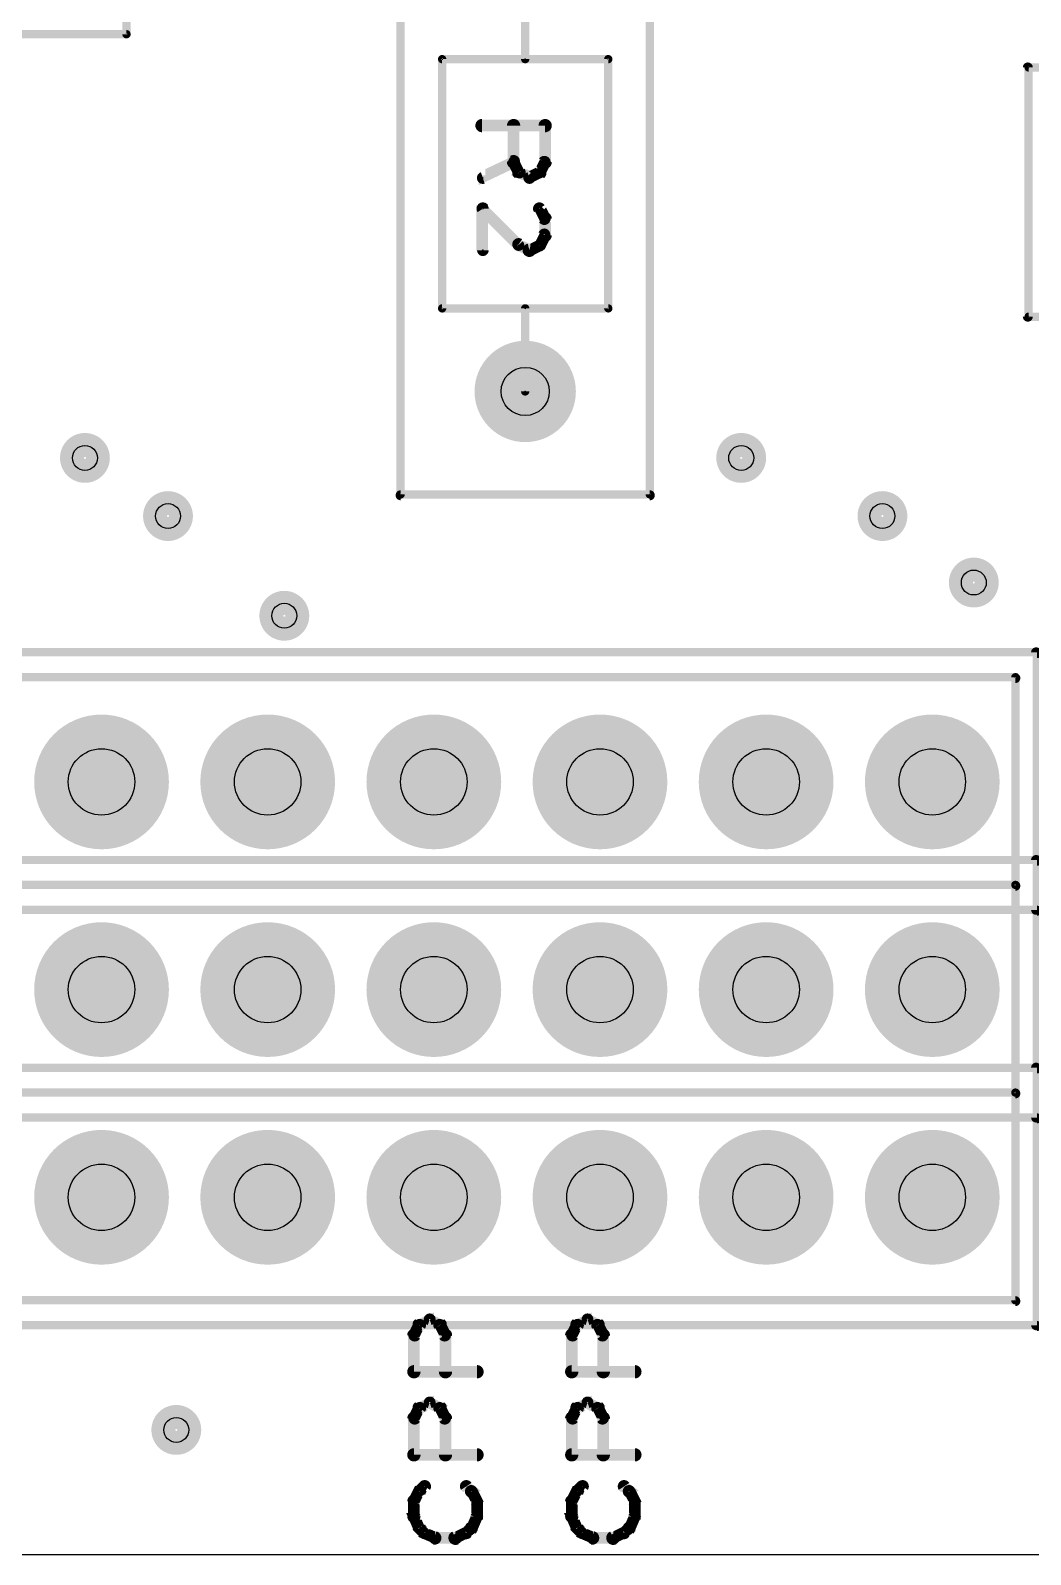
# Model space of a CAD drawing. Extents: x 7835 to 14160, y 8914 to 11568.
# Drawn here: x 9532 to 10134, y 9315 to 10232 of the extents above; entities that cross this region are included whole.
import ezdxf

# ---------------------------------------------------------------- set-up
doc = ezdxf.new("R2010")
doc.units = 0
doc.layers.get('0').update_dxf_attribs({"linetype": 'CONTINUOUS'})
for name, color, linetype in [('_BOARD', 254, 'CONTINUOUS'), ('_DRILL', 251, 'CONTINUOUS'), ('BOTTOM_SOLDER_MASK', 6, 'CONTINUOUS'), ('DOCUMENTATION1', 3, 'CONTINUOUS'), ('TOP_SILKSCREEN', 1, 'CONTINUOUS'), ('TOP_SOLDER_MASK', 2, 'CONTINUOUS')]:
    doc.layers.add(name, color=color, linetype=linetype)

# ---------------------------------------------------------------- blocks, each defined once
blk = doc.blocks.new('VIA')
at = {"const_width": 13}
blk.add_lwpolyline([(-6, 0, 1), (6, 0, 1)], format="xyb", close=True, dxfattribs=at)
blk = doc.blocks.new('PS1_5')
at = {"const_width": 38}
blk.add_lwpolyline([(-19, 0, 1), (19, 0, 1)], format="xyb", close=True, dxfattribs=at)
blk = doc.blocks.new('PS1_1')
at = {"const_width": 28}
blk.add_lwpolyline([(-14, 0, 1), (14, 0, 1)], format="xyb", close=True, dxfattribs=at)
blk = doc.blocks.new('_HOLE')
blk.add_circle((0, 0), 0.5)

msp = doc.modelspace()

# ---------------------------------------------------------------- linework, layer by layer
at = {"layer": '_BOARD', "color": 3}
msp.add_lwpolyline([(7835, 9315), (11640, 9315), (11640, 9315), (11640, 11565), (11640, 11565), (7835, 11565), (7835, 11565), (7835, 9315), (7835, 9315)], close=True, dxfattribs=at)
at = {"layer": 'DOCUMENTATION1', "color": 94}
for points in [[(8590, 11330, 5, 5, 0), (9590, 11330, 0, 0, 0), (9590, 11330, 3, 3, 0), (9590, 11329, 3, 3, 1), (9590, 11331, 0, 0, 0), (9591, 11330, 3, 3, 1), (9589, 11330, 0, 0, 0), (9590, 11330, 0, 0, 0), (9590, 11330, 5, 5, 0), (9590, 10230, 0, 0, 0), (9590, 10230, 3, 3, 0), (9589, 10230, 3, 3, 1), (9591, 10230, 0, 0, 0), (9590, 10229, 3, 3, 1), (9590, 10231, 0, 0, 0), (9590, 10230, 0, 0, 0), (9590, 10230, 5, 5, 0), (8590, 10230, 5, 5, 0)], [(9755, 10328, 5, 5, 0), (9755, 9953, 0, 0, 0), (9755, 9953, 3, 3, 0), (9754, 9953, 3, 3, 1), (9756, 9953, 0, 0, 0), (9755, 9954, 3, 3, 1), (9755, 9951, 0, 0, 0), (9755, 9953, 0, 0, 0), (9755, 9953, 5, 5, 0), (9905, 9953, 0, 0, 0), (9905, 9953, 3, 3, 0), (9905, 9951, 3, 3, 1), (9905, 9954, 0, 0, 0), (9904, 9953, 3, 3, 1), (9906, 9953, 0, 0, 0), (9905, 9953, 0, 0, 0), (9905, 9953, 5, 5, 0), (9905, 10328, 0, 0, 0)], [(10508, 10210, 5, 5, 0), (10133, 10210, 0, 0, 0), (10133, 10210, 3, 3, 0), (10133, 10211, 3, 3, 1), (10133, 10209, 0, 0, 0), (10134, 10210, 3, 3, 1), (10131, 10210, 0, 0, 0), (10133, 10210, 0, 0, 0), (10133, 10210, 5, 5, 0), (10133, 10060, 5, 5, 0), (10133, 10060, 0, 0, 0), (10133, 10060, 3, 3, 0), (10131, 10060, 3, 3, 1), (10134, 10060, 0, 0, 0), (10133, 10061, 3, 3, 1), (10133, 10059, 0, 0, 0), (10133, 10060, 0, 0, 0), (10133, 10060, 5, 5, 0), (10508, 10060, 0, 0, 0)], [(9298, 9703, 5, 5, 0), (10138, 9703, 0, 0, 0), (10138, 9703, 3, 3, 0), (10138, 9701, 3, 3, 1), (10138, 9704, 0, 0, 0), (10136, 9703, 3, 3, 1), (10139, 9703, 0, 0, 0), (10138, 9703, 0, 0, 0), (10138, 9703, 5, 5, 0), (10138, 9858, 0, 0, 0), (10138, 9858, 3, 3, 0), (10139, 9858, 3, 3, 1), (10136, 9858, 0, 0, 0), (10138, 9856, 3, 3, 1), (10138, 9859, 0, 0, 0), (10138, 9858, 0, 0, 0), (10138, 9858, 5, 5, 0), (9298, 9858, 0, 0, 0)], [(9298, 9578, 5, 5, 0), (10138, 9578, 0, 0, 0), (10138, 9578, 3, 3, 0), (10138, 9576, 3, 3, 1), (10138, 9579, 0, 0, 0), (10136, 9578, 3, 3, 1), (10139, 9578, 0, 0, 0), (10138, 9578, 0, 0, 0), (10138, 9578, 5, 5, 0), (10138, 9733, 0, 0, 0), (10138, 9733, 3, 3, 0), (10139, 9733, 3, 3, 1), (10136, 9733, 0, 0, 0), (10138, 9731, 3, 3, 1), (10138, 9734, 0, 0, 0), (10138, 9733, 0, 0, 0), (10138, 9733, 5, 5, 0), (9298, 9733, 0, 0, 0)], [(9298, 9453, 5, 5, 0), (10138, 9453, 0, 0, 0), (10138, 9453, 3, 3, 0), (10138, 9451, 3, 3, 1), (10138, 9454, 0, 0, 0), (10136, 9453, 3, 3, 1), (10139, 9453, 0, 0, 0), (10138, 9453, 0, 0, 0), (10138, 9453, 5, 5, 0), (10138, 9608, 0, 0, 0), (10138, 9608, 3, 3, 0), (10139, 9608, 3, 3, 1), (10136, 9608, 0, 0, 0), (10138, 9606, 3, 3, 1), (10138, 9609, 0, 0, 0), (10138, 9608, 0, 0, 0), (10138, 9608, 5, 5, 0), (9298, 9608, 0, 0, 0)]]:
    msp.add_lwpolyline(points, format="xyseb", dxfattribs=at)
at = {"layer": 'TOP_SILKSCREEN', "color": 135}
for points in [[(9831, 10265, 3, 3, 1), (9829, 10265, 0, 0, 0), (9830, 10265, 0, 0, 0), (9830, 10265, 5, 5, 0), (9830, 10215, 5, 5, 0), (9830, 10215, 0, 0, 0), (9830, 10215, 3, 3, 0), (9829, 10215, 3, 3, 1), (9831, 10215, 0, 0, 0)], [(9804, 10177, 4, 4, 1), (9804, 10173, 0, 0, 0), (9804, 10175, 0, 0, 0), (9804, 10175, 7, 7, 0), (9842, 10175, 7, 7, 0), (9842, 10175, 0, 0, 0), (9842, 10175, 4, 4, 0), (9842, 10173, 4, 4, 1), (9842, 10177, 0, 0, 0)], [(9821, 10153, 4, 4, 1), (9825, 10153, 0, 0, 0), (9823, 10153, 0, 0, 0), (9823, 10153, 7, 7, 0), (9823, 10175, 7, 7, 0), (9823, 10175, 0, 0, 0), (9823, 10175, 4, 4, 0), (9825, 10175, 4, 4, 1), (9821, 10175, 0, 0, 0)], [(9844, 10175, 4, 4, 1), (9840, 10175, 0, 0, 0), (9842, 10175, 0, 0, 0), (9842, 10175, 7, 7, 0), (9842, 10153, 7, 7, 0), (9842, 10153, 0, 0, 0), (9842, 10153, 4, 4, 0), (9840, 10153, 4, 4, 1), (9844, 10153, 0, 0, 0)], [(9824, 10152, 4, 4, 1), (9822, 10155, 0, 0, 0), (9823, 10153, 0, 0, 0), (9823, 10153, 7, 7, 0), (9804, 10144, 7, 7, 0), (9804, 10144, 0, 0, 0), (9804, 10144, 4, 4, 0), (9804, 10145, 4, 4, 1), (9805, 10142, 0, 0, 0)], [(9825, 10146, 4, 4, 1), (9828, 10148, 0, 0, 0), (9826, 10147, 0, 0, 0), (9826, 10147, 7, 7, 0), (9823, 10153, 7, 7, 0), (9823, 10153, 0, 0, 0), (9823, 10153, 4, 4, 0), (9825, 10154, 4, 4, 1), (9822, 10152, 0, 0, 0)], [(9843, 10152, 4, 4, 1), (9840, 10154, 0, 0, 0), (9842, 10153, 0, 0, 0), (9842, 10153, 7, 7, 0), (9839, 10147, 7, 7, 0), (9839, 10147, 0, 0, 0), (9839, 10147, 4, 4, 0), (9837, 10148, 4, 4, 1), (9840, 10146, 0, 0, 0)], [(9832, 10142, 4, 4, 1), (9833, 10145, 0, 0, 0), (9833, 10144, 0, 0, 0), (9833, 10144, 7, 7, 0), (9826, 10147, 7, 7, 0), (9826, 10147, 0, 0, 0), (9826, 10147, 4, 4, 0), (9827, 10148, 4, 4, 1), (9825, 10145, 0, 0, 0)], [(9840, 10145, 4, 4, 1), (9838, 10148, 0, 0, 0), (9839, 10147, 0, 0, 0), (9839, 10147, 7, 7, 0), (9833, 10144, 7, 7, 0), (9833, 10144, 0, 0, 0), (9833, 10144, 4, 4, 0), (9832, 10145, 4, 4, 1), (9833, 10142, 0, 0, 0)], [(9806, 10126, 4, 4, 1), (9803, 10124, 0, 0, 0), (9804, 10125, 0, 0, 0), (9804, 10125, 7, 7, 0), (9826, 10103, 7, 7, 0), (9826, 10103, 0, 0, 0), (9826, 10103, 4, 4, 0), (9825, 10102, 4, 4, 1), (9827, 10104, 0, 0, 0)], [(9803, 10100, 4, 4, 1), (9806, 10100, 0, 0, 0), (9804, 10100, 0, 0, 0), (9804, 10100, 7, 7, 0), (9804, 10125, 7, 7, 0), (9804, 10125, 0, 0, 0), (9804, 10125, 4, 4, 0), (9806, 10125, 4, 4, 1), (9803, 10125, 0, 0, 0)], [(9840, 10118, 4, 4, 1), (9843, 10120, 0, 0, 0), (9842, 10119, 0, 0, 0), (9842, 10119, 7, 7, 0), (9839, 10125, 7, 7, 0), (9839, 10125, 0, 0, 0), (9839, 10125, 4, 4, 0), (9840, 10126, 4, 4, 1), (9837, 10124, 0, 0, 0)], [(9840, 10109, 4, 4, 1), (9844, 10109, 0, 0, 0), (9842, 10109, 0, 0, 0), (9842, 10109, 7, 7, 0), (9842, 10119, 7, 7, 0), (9842, 10119, 0, 0, 0), (9842, 10119, 4, 4, 0), (9844, 10119, 4, 4, 1), (9840, 10119, 0, 0, 0)], [(9827, 10105, 4, 4, 1), (9825, 10102, 0, 0, 0), (9826, 10103, 0, 0, 0), (9826, 10103, 7, 7, 0), (9833, 10100, 7, 7, 0), (9833, 10100, 0, 0, 0), (9833, 10100, 4, 4, 0), (9832, 10098, 4, 4, 1), (9833, 10102, 0, 0, 0)], [(9832, 10102, 4, 4, 1), (9833, 10098, 0, 0, 0), (9833, 10100, 0, 0, 0), (9833, 10100, 7, 7, 0), (9839, 10103, 7, 7, 0), (9839, 10103, 0, 0, 0), (9839, 10103, 4, 4, 0), (9840, 10102, 4, 4, 1), (9838, 10105, 0, 0, 0)], [(9837, 10104, 4, 4, 1), (9840, 10102, 0, 0, 0), (9839, 10103, 0, 0, 0), (9839, 10103, 7, 7, 0), (9842, 10109, 7, 7, 0), (9842, 10109, 0, 0, 0), (9842, 10109, 4, 4, 0), (9843, 10109, 4, 4, 1), (9840, 10110, 0, 0, 0)], [(9829, 10015, 3, 3, 1), (9831, 10015, 0, 0, 0), (9830, 10015, 0, 0, 0), (9830, 10015, 5, 5, 0), (9830, 10065, 5, 5, 0), (9830, 10065, 0, 0, 0), (9830, 10065, 3, 3, 0), (9831, 10065, 3, 3, 1), (9829, 10065, 0, 0, 0)], [(9313, 9843, 5, 5, 0), (10125, 9843, 0, 0, 0), (10125, 9843, 3, 3, 0), (10125, 9841, 3, 3, 1), (10125, 9844, 0, 0, 0), (10126, 9843, 3, 3, 1), (10124, 9843, 0, 0, 0), (10125, 9843, 0, 0, 0), (10125, 9843, 5, 5, 0), (10125, 9718, 0, 0, 0), (10125, 9718, 3, 3, 0), (10124, 9718, 3, 3, 1), (10126, 9718, 0, 0, 0), (10125, 9716, 3, 3, 1), (10125, 9719, 0, 0, 0), (10125, 9718, 0, 0, 0), (10125, 9718, 5, 5, 0), (9338, 9718, 0, 0, 0)], [(9313, 9718, 5, 5, 0), (10125, 9718, 0, 0, 0), (10125, 9718, 3, 3, 0), (10125, 9716, 3, 3, 1), (10125, 9719, 0, 0, 0), (10126, 9718, 3, 3, 1), (10124, 9718, 0, 0, 0), (10125, 9718, 0, 0, 0), (10125, 9718, 5, 5, 0), (10125, 9593, 0, 0, 0), (10125, 9593, 3, 3, 0), (10124, 9593, 3, 3, 1), (10126, 9593, 0, 0, 0), (10125, 9591, 3, 3, 1), (10125, 9594, 0, 0, 0), (10125, 9593, 0, 0, 0), (10125, 9593, 5, 5, 0), (9338, 9593, 0, 0, 0)], [(9313, 9593, 5, 5, 0), (10125, 9593, 0, 0, 0), (10125, 9593, 3, 3, 0), (10125, 9591, 3, 3, 1), (10125, 9594, 0, 0, 0), (10126, 9593, 3, 3, 1), (10124, 9593, 0, 0, 0), (10125, 9593, 0, 0, 0), (10125, 9593, 5, 5, 0), (10125, 9468, 0, 0, 0), (10125, 9468, 3, 3, 0), (10124, 9468, 3, 3, 1), (10126, 9468, 0, 0, 0), (10125, 9466, 3, 3, 1), (10125, 9469, 0, 0, 0), (10125, 9468, 0, 0, 0), (10125, 9468, 5, 5, 0), (9338, 9468, 0, 0, 0)], [(9762, 9448, 4, 4, 1), (9765, 9446, 0, 0, 0), (9763, 9447, 0, 0, 0), (9763, 9447, 7, 7, 0), (9766, 9453, 7, 7, 0), (9766, 9453, 0, 0, 0), (9766, 9453, 4, 4, 0), (9768, 9452, 4, 4, 1), (9765, 9454, 0, 0, 0)], [(9765, 9455, 4, 4, 1), (9767, 9452, 0, 0, 0), (9766, 9453, 0, 0, 0), (9766, 9453, 7, 7, 0), (9773, 9456, 7, 7, 0), (9773, 9456, 0, 0, 0), (9773, 9456, 4, 4, 0), (9773, 9455, 4, 4, 1), (9772, 9458, 0, 0, 0)], [(9773, 9458, 4, 4, 1), (9772, 9455, 0, 0, 0), (9773, 9456, 0, 0, 0), (9773, 9456, 7, 7, 0), (9779, 9453, 7, 7, 0), (9779, 9453, 0, 0, 0), (9779, 9453, 4, 4, 0), (9778, 9452, 4, 4, 1), (9780, 9455, 0, 0, 0)], [(9780, 9454, 4, 4, 1), (9777, 9452, 0, 0, 0), (9779, 9453, 0, 0, 0), (9779, 9453, 7, 7, 0), (9782, 9447, 7, 7, 0), (9782, 9447, 0, 0, 0), (9782, 9447, 4, 4, 0), (9780, 9446, 4, 4, 1), (9783, 9448, 0, 0, 0)], [(9857, 9448, 4, 4, 1), (9860, 9446, 0, 0, 0), (9858, 9447, 0, 0, 0), (9858, 9447, 7, 7, 0), (9861, 9453, 7, 7, 0), (9861, 9453, 0, 0, 0), (9861, 9453, 4, 4, 0), (9863, 9452, 4, 4, 1), (9860, 9454, 0, 0, 0)], [(9860, 9455, 4, 4, 1), (9862, 9452, 0, 0, 0), (9861, 9453, 0, 0, 0), (9861, 9453, 7, 7, 0), (9868, 9456, 7, 7, 0), (9868, 9456, 0, 0, 0), (9868, 9456, 4, 4, 0), (9868, 9455, 4, 4, 1), (9867, 9458, 0, 0, 0)], [(9868, 9458, 4, 4, 1), (9867, 9455, 0, 0, 0), (9868, 9456, 0, 0, 0), (9868, 9456, 7, 7, 0), (9874, 9453, 7, 7, 0), (9874, 9453, 0, 0, 0), (9874, 9453, 4, 4, 0), (9873, 9452, 4, 4, 1), (9875, 9455, 0, 0, 0)], [(9875, 9454, 4, 4, 1), (9872, 9452, 0, 0, 0), (9874, 9453, 0, 0, 0), (9874, 9453, 7, 7, 0), (9877, 9447, 7, 7, 0), (9877, 9447, 0, 0, 0), (9877, 9447, 4, 4, 0), (9875, 9446, 4, 4, 1), (9878, 9448, 0, 0, 0)], [(9761, 9425, 4, 4, 1), (9765, 9425, 0, 0, 0), (9763, 9425, 0, 0, 0), (9763, 9425, 7, 7, 0), (9763, 9447, 7, 7, 0), (9763, 9447, 0, 0, 0), (9763, 9447, 4, 4, 0), (9765, 9447, 4, 4, 1), (9761, 9447, 0, 0, 0)], [(9784, 9447, 4, 4, 1), (9780, 9447, 0, 0, 0), (9782, 9447, 0, 0, 0), (9782, 9447, 7, 7, 0), (9782, 9425, 7, 7, 0), (9782, 9425, 0, 0, 0), (9782, 9425, 4, 4, 0), (9780, 9425, 4, 4, 1), (9784, 9425, 0, 0, 0)], [(9856, 9425, 4, 4, 1), (9860, 9425, 0, 0, 0), (9858, 9425, 0, 0, 0), (9858, 9425, 7, 7, 0), (9858, 9447, 7, 7, 0), (9858, 9447, 0, 0, 0), (9858, 9447, 4, 4, 0), (9860, 9447, 4, 4, 1), (9856, 9447, 0, 0, 0)], [(9879, 9447, 4, 4, 1), (9875, 9447, 0, 0, 0), (9877, 9447, 0, 0, 0), (9877, 9447, 7, 7, 0), (9877, 9425, 7, 7, 0), (9877, 9425, 0, 0, 0), (9877, 9425, 4, 4, 0), (9875, 9425, 4, 4, 1), (9879, 9425, 0, 0, 0)], [(9801, 9423, 4, 4, 1), (9801, 9427, 0, 0, 0), (9801, 9425, 0, 0, 0), (9801, 9425, 7, 7, 0), (9763, 9425, 7, 7, 0), (9763, 9425, 0, 0, 0), (9763, 9425, 4, 4, 0), (9763, 9427, 4, 4, 1), (9763, 9423, 0, 0, 0)], [(9896, 9423, 4, 4, 1), (9896, 9427, 0, 0, 0), (9896, 9425, 0, 0, 0), (9896, 9425, 7, 7, 0), (9858, 9425, 7, 7, 0), (9858, 9425, 0, 0, 0), (9858, 9425, 4, 4, 0), (9858, 9427, 4, 4, 1), (9858, 9423, 0, 0, 0)], [(9765, 9405, 4, 4, 1), (9767, 9402, 0, 0, 0), (9766, 9403, 0, 0, 0), (9766, 9403, 7, 7, 0), (9773, 9406, 7, 7, 0), (9773, 9406, 0, 0, 0), (9773, 9406, 4, 4, 0), (9773, 9405, 4, 4, 1), (9772, 9408, 0, 0, 0)], [(9773, 9408, 4, 4, 1), (9772, 9405, 0, 0, 0), (9773, 9406, 0, 0, 0), (9773, 9406, 7, 7, 0), (9779, 9403, 7, 7, 0), (9779, 9403, 0, 0, 0), (9779, 9403, 4, 4, 0), (9778, 9402, 4, 4, 1), (9780, 9405, 0, 0, 0)], [(9860, 9405, 4, 4, 1), (9862, 9402, 0, 0, 0), (9861, 9403, 0, 0, 0), (9861, 9403, 7, 7, 0), (9868, 9406, 7, 7, 0), (9868, 9406, 0, 0, 0), (9868, 9406, 4, 4, 0), (9868, 9405, 4, 4, 1), (9867, 9408, 0, 0, 0)], [(9868, 9408, 4, 4, 1), (9867, 9405, 0, 0, 0), (9868, 9406, 0, 0, 0), (9868, 9406, 7, 7, 0), (9874, 9403, 7, 7, 0), (9874, 9403, 0, 0, 0), (9874, 9403, 4, 4, 0), (9873, 9402, 4, 4, 1), (9875, 9405, 0, 0, 0)], [(9761, 9375, 4, 4, 1), (9765, 9375, 0, 0, 0), (9763, 9375, 0, 0, 0), (9763, 9375, 7, 7, 0), (9763, 9397, 7, 7, 0), (9763, 9397, 0, 0, 0), (9763, 9397, 4, 4, 0), (9765, 9397, 4, 4, 1), (9761, 9397, 0, 0, 0)], [(9762, 9398, 4, 4, 1), (9765, 9396, 0, 0, 0), (9763, 9397, 0, 0, 0), (9763, 9397, 7, 7, 0), (9766, 9403, 7, 7, 0), (9766, 9403, 0, 0, 0), (9766, 9403, 4, 4, 0), (9768, 9402, 4, 4, 1), (9765, 9404, 0, 0, 0)], [(9780, 9404, 4, 4, 1), (9777, 9402, 0, 0, 0), (9779, 9403, 0, 0, 0), (9779, 9403, 7, 7, 0), (9782, 9397, 7, 7, 0), (9782, 9397, 0, 0, 0), (9782, 9397, 4, 4, 0), (9780, 9396, 4, 4, 1), (9783, 9398, 0, 0, 0)], [(9784, 9397, 4, 4, 1), (9780, 9397, 0, 0, 0), (9782, 9397, 0, 0, 0), (9782, 9397, 7, 7, 0), (9782, 9375, 7, 7, 0), (9782, 9375, 0, 0, 0), (9782, 9375, 4, 4, 0), (9780, 9375, 4, 4, 1), (9784, 9375, 0, 0, 0)], [(9856, 9375, 4, 4, 1), (9860, 9375, 0, 0, 0), (9858, 9375, 0, 0, 0), (9858, 9375, 7, 7, 0), (9858, 9397, 7, 7, 0), (9858, 9397, 0, 0, 0), (9858, 9397, 4, 4, 0), (9860, 9397, 4, 4, 1), (9856, 9397, 0, 0, 0)], [(9857, 9398, 4, 4, 1), (9860, 9396, 0, 0, 0), (9858, 9397, 0, 0, 0), (9858, 9397, 7, 7, 0), (9861, 9403, 7, 7, 0), (9861, 9403, 0, 0, 0), (9861, 9403, 4, 4, 0), (9863, 9402, 4, 4, 1), (9860, 9404, 0, 0, 0)], [(9875, 9404, 4, 4, 1), (9872, 9402, 0, 0, 0), (9874, 9403, 0, 0, 0), (9874, 9403, 7, 7, 0), (9877, 9397, 7, 7, 0), (9877, 9397, 0, 0, 0), (9877, 9397, 4, 4, 0), (9875, 9396, 4, 4, 1), (9878, 9398, 0, 0, 0)], [(9879, 9397, 4, 4, 1), (9875, 9397, 0, 0, 0), (9877, 9397, 0, 0, 0), (9877, 9397, 7, 7, 0), (9877, 9375, 7, 7, 0), (9877, 9375, 0, 0, 0), (9877, 9375, 4, 4, 0), (9875, 9375, 4, 4, 1), (9879, 9375, 0, 0, 0)], [(9801, 9373, 4, 4, 1), (9801, 9377, 0, 0, 0), (9801, 9375, 0, 0, 0), (9801, 9375, 7, 7, 0), (9763, 9375, 7, 7, 0), (9763, 9375, 0, 0, 0), (9763, 9375, 4, 4, 0), (9763, 9377, 4, 4, 1), (9763, 9373, 0, 0, 0)], [(9896, 9373, 4, 4, 1), (9896, 9377, 0, 0, 0), (9896, 9375, 0, 0, 0), (9896, 9375, 7, 7, 0), (9858, 9375, 7, 7, 0), (9858, 9375, 0, 0, 0), (9858, 9375, 4, 4, 0), (9858, 9377, 4, 4, 1), (9858, 9373, 0, 0, 0)], [(9762, 9348, 4, 4, 1), (9765, 9346, 0, 0, 0), (9763, 9347, 0, 0, 0), (9763, 9347, 7, 7, 0), (9766, 9353, 7, 7, 0), (9766, 9353, 0, 0, 0), (9766, 9353, 4, 4, 0), (9768, 9352, 4, 4, 1), (9765, 9354, 0, 0, 0)], [(9765, 9354, 4, 4, 1), (9767, 9352, 0, 0, 0), (9766, 9353, 0, 0, 0), (9766, 9353, 7, 7, 0), (9769, 9356, 7, 7, 0), (9769, 9356, 0, 0, 0), (9769, 9356, 4, 4, 0), (9771, 9355, 4, 4, 1), (9768, 9357, 0, 0, 0)], [(9796, 9357, 4, 4, 1), (9793, 9355, 0, 0, 0), (9794, 9356, 0, 0, 0), (9794, 9356, 7, 7, 0), (9798, 9353, 7, 7, 0), (9798, 9353, 0, 0, 0), (9798, 9353, 4, 4, 0), (9796, 9352, 4, 4, 1), (9799, 9354, 0, 0, 0)], [(9799, 9354, 4, 4, 1), (9796, 9352, 0, 0, 0), (9798, 9353, 0, 0, 0), (9798, 9353, 7, 7, 0), (9801, 9347, 7, 7, 0), (9801, 9347, 0, 0, 0), (9801, 9347, 4, 4, 0), (9799, 9346, 4, 4, 1), (9802, 9348, 0, 0, 0)], [(9857, 9348, 4, 4, 1), (9860, 9346, 0, 0, 0), (9858, 9347, 0, 0, 0), (9858, 9347, 7, 7, 0), (9861, 9353, 7, 7, 0), (9861, 9353, 0, 0, 0), (9861, 9353, 4, 4, 0), (9863, 9352, 4, 4, 1), (9860, 9354, 0, 0, 0)], [(9860, 9354, 4, 4, 1), (9862, 9352, 0, 0, 0), (9861, 9353, 0, 0, 0), (9861, 9353, 7, 7, 0), (9864, 9356, 7, 7, 0), (9864, 9356, 0, 0, 0), (9864, 9356, 4, 4, 0), (9866, 9355, 4, 4, 1), (9863, 9357, 0, 0, 0)], [(9891, 9357, 4, 4, 1), (9888, 9355, 0, 0, 0), (9889, 9356, 0, 0, 0), (9889, 9356, 7, 7, 0), (9893, 9353, 7, 7, 0), (9893, 9353, 0, 0, 0), (9893, 9353, 4, 4, 0), (9891, 9352, 4, 4, 1), (9894, 9354, 0, 0, 0)], [(9894, 9354, 4, 4, 1), (9891, 9352, 0, 0, 0), (9893, 9353, 0, 0, 0), (9893, 9353, 7, 7, 0), (9896, 9347, 7, 7, 0), (9896, 9347, 0, 0, 0), (9896, 9347, 4, 4, 0), (9894, 9346, 4, 4, 1), (9897, 9348, 0, 0, 0)], [(9761, 9338, 4, 4, 1), (9765, 9338, 0, 0, 0), (9763, 9338, 0, 0, 0), (9763, 9338, 7, 7, 0), (9763, 9347, 7, 7, 0), (9763, 9347, 0, 0, 0), (9763, 9347, 4, 4, 0), (9765, 9347, 4, 4, 1), (9761, 9347, 0, 0, 0)], [(9802, 9347, 4, 4, 1), (9799, 9347, 0, 0, 0), (9801, 9347, 0, 0, 0), (9801, 9347, 7, 7, 0), (9801, 9338, 7, 7, 0), (9801, 9338, 0, 0, 0), (9801, 9338, 4, 4, 0), (9799, 9338, 4, 4, 1), (9802, 9338, 0, 0, 0)], [(9856, 9338, 4, 4, 1), (9860, 9338, 0, 0, 0), (9858, 9338, 0, 0, 0), (9858, 9338, 7, 7, 0), (9858, 9347, 7, 7, 0), (9858, 9347, 0, 0, 0), (9858, 9347, 4, 4, 0), (9860, 9347, 4, 4, 1), (9856, 9347, 0, 0, 0)], [(9897, 9347, 4, 4, 1), (9894, 9347, 0, 0, 0), (9896, 9347, 0, 0, 0), (9896, 9347, 7, 7, 0), (9896, 9338, 7, 7, 0), (9896, 9338, 0, 0, 0), (9896, 9338, 4, 4, 0), (9894, 9338, 4, 4, 1), (9897, 9338, 0, 0, 0)], [(9765, 9330, 4, 4, 1), (9768, 9332, 0, 0, 0), (9766, 9331, 0, 0, 0), (9766, 9331, 7, 7, 0), (9763, 9338, 7, 7, 0), (9763, 9338, 0, 0, 0), (9763, 9338, 4, 4, 0), (9765, 9338, 4, 4, 1), (9762, 9337, 0, 0, 0)], [(9802, 9337, 4, 4, 1), (9799, 9338, 0, 0, 0), (9801, 9338, 0, 0, 0), (9801, 9338, 7, 7, 0), (9798, 9331, 7, 7, 0), (9798, 9331, 0, 0, 0), (9798, 9331, 4, 4, 0), (9796, 9332, 4, 4, 1), (9799, 9330, 0, 0, 0)], [(9860, 9330, 4, 4, 1), (9863, 9332, 0, 0, 0), (9861, 9331, 0, 0, 0), (9861, 9331, 7, 7, 0), (9858, 9338, 7, 7, 0), (9858, 9338, 0, 0, 0), (9858, 9338, 4, 4, 0), (9860, 9338, 4, 4, 1), (9857, 9337, 0, 0, 0)], [(9897, 9337, 4, 4, 1), (9894, 9338, 0, 0, 0), (9896, 9338, 0, 0, 0), (9896, 9338, 7, 7, 0), (9893, 9331, 7, 7, 0), (9893, 9331, 0, 0, 0), (9893, 9331, 4, 4, 0), (9891, 9332, 4, 4, 1), (9894, 9330, 0, 0, 0)], [(9768, 9327, 4, 4, 1), (9771, 9329, 0, 0, 0), (9769, 9328, 0, 0, 0), (9769, 9328, 7, 7, 0), (9766, 9331, 7, 7, 0), (9766, 9331, 0, 0, 0), (9766, 9331, 4, 4, 0), (9767, 9332, 4, 4, 1), (9765, 9330, 0, 0, 0)], [(9775, 9323, 4, 4, 1), (9776, 9327, 0, 0, 0), (9776, 9325, 0, 0, 0), (9776, 9325, 7, 7, 0), (9769, 9328, 7, 7, 0), (9769, 9328, 0, 0, 0), (9769, 9328, 4, 4, 0), (9770, 9330, 4, 4, 1), (9769, 9327, 0, 0, 0)], [(9788, 9323, 4, 4, 1), (9788, 9327, 0, 0, 0), (9788, 9325, 0, 0, 0), (9788, 9325, 7, 7, 0), (9776, 9325, 7, 7, 0), (9776, 9325, 0, 0, 0), (9776, 9325, 4, 4, 0), (9776, 9327, 4, 4, 1), (9776, 9323, 0, 0, 0)], [(9795, 9327, 4, 4, 1), (9794, 9330, 0, 0, 0), (9794, 9328, 0, 0, 0), (9794, 9328, 7, 7, 0), (9788, 9325, 7, 7, 0), (9788, 9325, 0, 0, 0), (9788, 9325, 4, 4, 0), (9787, 9327, 4, 4, 1), (9789, 9323, 0, 0, 0)], [(9799, 9330, 4, 4, 1), (9796, 9332, 0, 0, 0), (9798, 9331, 0, 0, 0), (9798, 9331, 7, 7, 0), (9794, 9328, 7, 7, 0), (9794, 9328, 0, 0, 0), (9794, 9328, 4, 4, 0), (9793, 9329, 4, 4, 1), (9796, 9327, 0, 0, 0)], [(9863, 9327, 4, 4, 1), (9866, 9329, 0, 0, 0), (9864, 9328, 0, 0, 0), (9864, 9328, 7, 7, 0), (9861, 9331, 7, 7, 0), (9861, 9331, 0, 0, 0), (9861, 9331, 4, 4, 0), (9862, 9332, 4, 4, 1), (9860, 9330, 0, 0, 0)], [(9870, 9323, 4, 4, 1), (9871, 9327, 0, 0, 0), (9871, 9325, 0, 0, 0), (9871, 9325, 7, 7, 0), (9864, 9328, 7, 7, 0), (9864, 9328, 0, 0, 0), (9864, 9328, 4, 4, 0), (9865, 9330, 4, 4, 1), (9864, 9327, 0, 0, 0)], [(9883, 9323, 4, 4, 1), (9883, 9327, 0, 0, 0), (9883, 9325, 0, 0, 0), (9883, 9325, 7, 7, 0), (9871, 9325, 7, 7, 0), (9871, 9325, 0, 0, 0), (9871, 9325, 4, 4, 0), (9871, 9327, 4, 4, 1), (9871, 9323, 0, 0, 0)], [(9890, 9327, 4, 4, 1), (9889, 9330, 0, 0, 0), (9889, 9328, 0, 0, 0), (9889, 9328, 7, 7, 0), (9883, 9325, 7, 7, 0), (9883, 9325, 0, 0, 0), (9883, 9325, 4, 4, 0), (9882, 9327, 4, 4, 1), (9884, 9323, 0, 0, 0)], [(9894, 9330, 4, 4, 1), (9891, 9332, 0, 0, 0), (9893, 9331, 0, 0, 0), (9893, 9331, 7, 7, 0), (9889, 9328, 7, 7, 0), (9889, 9328, 0, 0, 0), (9889, 9328, 4, 4, 0), (9888, 9329, 4, 4, 1), (9891, 9327, 0, 0, 0)]]:
    msp.add_lwpolyline(points, format="xyseb", dxfattribs=at)
msp.add_lwpolyline([(9781, 10215, 3, 3, 1), (9779, 10215, 0, 0, 0), (9780, 10215, 0, 0, 0), (9780, 10215, 5, 5, 0), (9780, 10065, 0, 0, 0), (9780, 10065, 3, 3, 0), (9779, 10065, 3, 3, 1), (9781, 10065, 0, 0, 0), (9780, 10066, 3, 3, 1), (9780, 10064, 0, 0, 0), (9780, 10065, 0, 0, 0), (9780, 10065, 5, 5, 0), (9880, 10065, 0, 0, 0), (9880, 10065, 3, 3, 0), (9880, 10064, 3, 3, 1), (9880, 10066, 0, 0, 0), (9879, 10065, 3, 3, 1), (9881, 10065, 0, 0, 0), (9880, 10065, 0, 0, 0), (9880, 10065, 5, 5, 0), (9880, 10215, 0, 0, 0), (9880, 10215, 3, 3, 0), (9881, 10215, 3, 3, 1), (9879, 10215, 0, 0, 0), (9880, 10214, 3, 3, 1), (9880, 10216, 0, 0, 0), (9880, 10215, 0, 0, 0), (9880, 10215, 5, 5, 0), (9780, 10215, 5, 5, 0), (9780, 10215, 0, 0, 0), (9780, 10215, 3, 3, 0), (9780, 10216, 3, 3, 1), (9780, 10214, 0, 0, 0)], format="xyseb", close=True, dxfattribs=at)

# ---------------------------------------------------------------- block references
at = {"layer": '_DRILL'}
for p, xscale, yscale in [((9830, 10015), 29, 29), ((9565, 9975), 15, 15), ((9960, 9975), 15, 15), ((9615, 9940), 15, 15), ((10045, 9940), 15, 15), ((10100, 9900), 15, 15), ((9685, 9880), 15, 15), ((9575, 9780), 40, 40), ((9675, 9780), 40, 40), ((9775, 9780), 40, 40), ((9875, 9780), 40, 40), ((9975, 9780), 40, 40), ((10075, 9780), 40, 40), ((9575, 9655), 40, 40), ((9675, 9655), 40, 40), ((9775, 9655), 40, 40), ((9875, 9655), 40, 40), ((9975, 9655), 40, 40), ((10075, 9655), 40, 40), ((9575, 9530), 40, 40), ((9675, 9530), 40, 40), ((9775, 9530), 40, 40), ((9875, 9530), 40, 40), ((9975, 9530), 40, 40), ((10075, 9530), 40, 40), ((9620, 9390), 15, 15)]:
    msp.add_blockref('_HOLE', p, dxfattribs=dict(at, xscale=xscale, yscale=yscale))
at = {"layer": 'BOTTOM_SOLDER_MASK', "color": 253, "xscale": 1.089, "yscale": 1.089, "rotation": 270}
msp.add_blockref('PS1_1', (9830, 10015), dxfattribs=at)
msp.add_blockref('PS1_1', (9830, 10015), dxfattribs=at)
at = {"layer": 'BOTTOM_SOLDER_MASK', "color": 2, "xscale": 1.2, "yscale": 1.2}
for p in [(9565, 9975), (9565, 9975), (9960, 9975), (9960, 9975), (9615, 9940), (9615, 9940), (10045, 9940), (10045, 9940), (10100, 9900), (10100, 9900), (9685, 9880), (9685, 9880), (9620, 9390), (9620, 9390)]:
    msp.add_blockref('VIA', p, dxfattribs=at)
at = {"layer": 'BOTTOM_SOLDER_MASK', "color": 253, "xscale": 1.067, "yscale": 1.067}
for p in [(9575, 9780), (9575, 9780), (9675, 9780), (9675, 9780), (9775, 9780), (9775, 9780), (9875, 9780), (9875, 9780), (9975, 9780), (9975, 9780), (10075, 9780), (10075, 9780), (9575, 9655), (9575, 9655), (9675, 9655), (9675, 9655), (9775, 9655), (9775, 9655), (9875, 9655), (9875, 9655), (9975, 9655), (9975, 9655), (10075, 9655), (10075, 9655), (9575, 9530), (9575, 9530), (9675, 9530), (9675, 9530), (9775, 9530), (9775, 9530), (9875, 9530), (9875, 9530), (9975, 9530), (9975, 9530), (10075, 9530), (10075, 9530)]:
    msp.add_blockref('PS1_5', p, dxfattribs=at)
at = {"layer": 'TOP_SOLDER_MASK', "color": 253, "xscale": 1.089, "yscale": 1.089, "rotation": 270}
msp.add_blockref('PS1_1', (9830, 10015), dxfattribs=at)
msp.add_blockref('PS1_1', (9830, 10015), dxfattribs=at)
at = {"layer": 'TOP_SOLDER_MASK', "color": 2, "xscale": 1.2, "yscale": 1.2}
for p in [(9565, 9975), (9565, 9975), (9960, 9975), (9960, 9975), (9615, 9940), (9615, 9940), (10045, 9940), (10045, 9940), (10100, 9900), (10100, 9900), (9685, 9880), (9685, 9880), (9620, 9390), (9620, 9390)]:
    msp.add_blockref('VIA', p, dxfattribs=at)
at = {"layer": 'TOP_SOLDER_MASK', "color": 253, "xscale": 1.067, "yscale": 1.067}
for p in [(9575, 9780), (9575, 9780), (9675, 9780), (9675, 9780), (9775, 9780), (9775, 9780), (9875, 9780), (9875, 9780), (9975, 9780), (9975, 9780), (10075, 9780), (10075, 9780), (9575, 9655), (9575, 9655), (9675, 9655), (9675, 9655), (9775, 9655), (9775, 9655), (9875, 9655), (9875, 9655), (9975, 9655), (9975, 9655), (10075, 9655), (10075, 9655), (9575, 9530), (9575, 9530), (9675, 9530), (9675, 9530), (9775, 9530), (9775, 9530), (9875, 9530), (9875, 9530), (9975, 9530), (9975, 9530), (10075, 9530), (10075, 9530)]:
    msp.add_blockref('PS1_5', p, dxfattribs=at)

doc.saveas('drawing.dxf')
